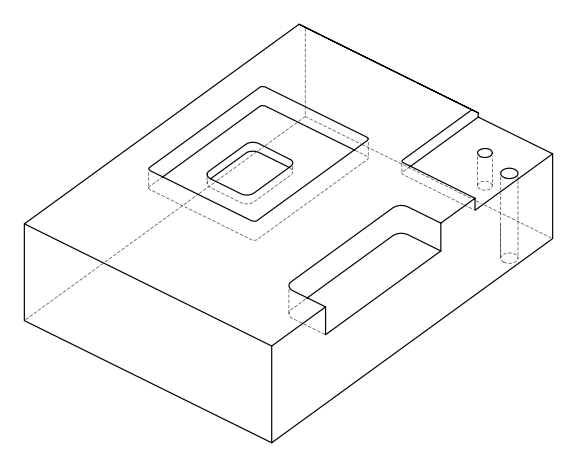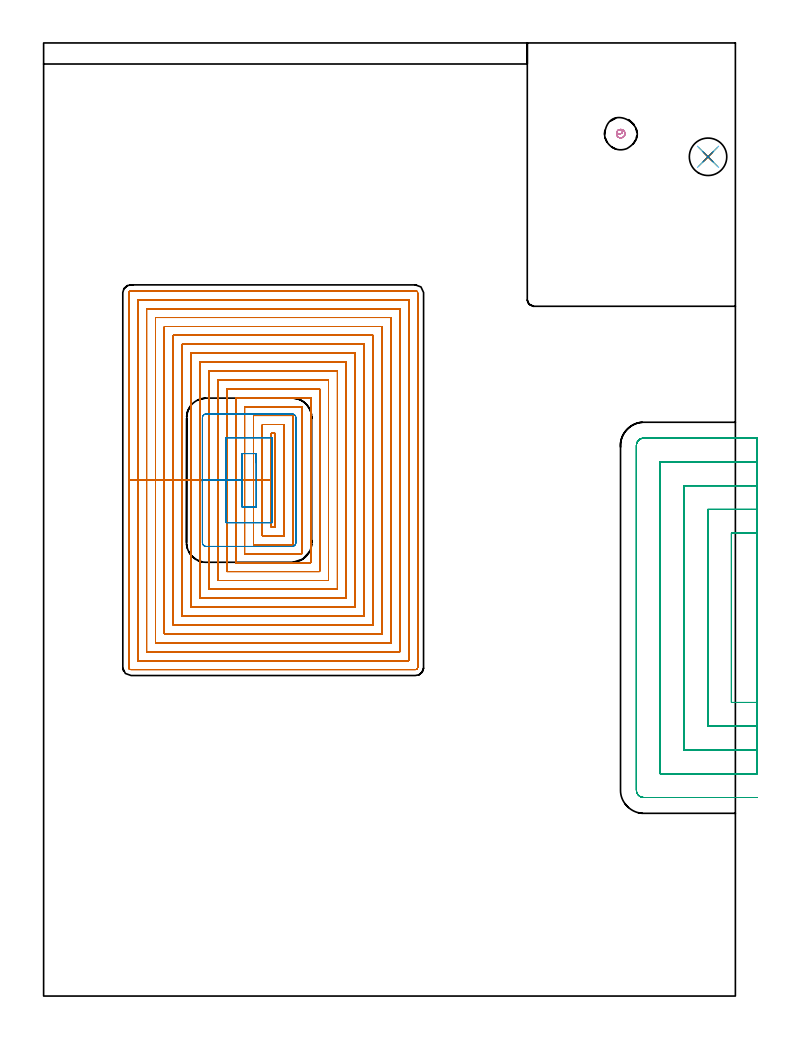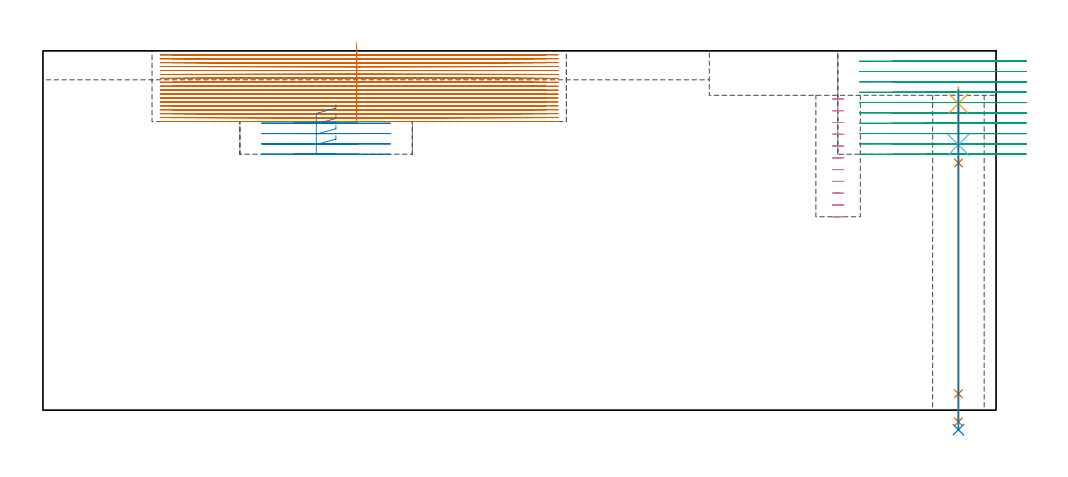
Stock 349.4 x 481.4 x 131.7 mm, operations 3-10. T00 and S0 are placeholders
(PLAN: 10 operations, 7 tool changes, 378.4 min)
(1 AREA_MILL | FG_CHAMFER_SURFACE | UGT0205_001 | 8.06 min | 14064 mm3)
(2 MILL_CORNER_NOTCH_RECTANGULAR | CORNER_NOTCH_RECTANGULAR | NXT0201_008 | Follow Part, ap 1.5, ae 75% | 80.97 min | 227483 mm3)
(3 MILL_RECTANGULAR_POCKET | POCKET_RECTANGULAR_STRAIGHT | NXT0201_008 | Follow Part, ap 1.5, ae 75% | 240.41 min | 775960 mm3)
(4 MILL_RECTANGULAR_POCKET_1 | POCKET_RECTANGULAR_STRAIGHT_1 | NXT0201_012 | Follow Part, ap 4, ae 75% | 4.01 min | 61868 mm3)
(5 MILL_SLOT | SLOT_PARTIAL_RECTANGULAR | NXT0201_012 | Follow Part, ap 4, ae 75% | 42.77 min | 431988 mm3)
(6 MILL_BLIND_HOLE_FROM_SOLID_MATERIAL | STEP1POCKET | NXT0201_011 | Spiral | 0.95 min | 9266 mm3)
(7 SPOT_DRILL | STEP1HOLE | NXT0321_9005460120000 | 0.05 min | 170 mm3)
(8 DRILL_BLIND_HOLE_INTO_CENTER | STEP1HOLE | NXT0301_092 | 0.09 min | 1728 mm3)
(9 GUN_DRILL_THROUGH_HOLE | STEP1HOLE | UGT0307_009 | 0.59 min | 11104 mm3)
(10 DRILL_TO_ENLARGE_THROUGH_HOLE | STEP1HOLE | UGT0301_257 | 0.5 min | 19343 mm3)
(TOOL UGT0205_001 | Chamfer Mill 20 x 3 x 45 deg. | D20 FL50 Z2)
(TOOL NXT0201_008 | ENDMILL 6mm [2P460-0600-NA 1630] | D6 FL26 Z6)
(TOOL NXT0201_012 | ENDMILL 16mm [2P460-1600-NA 1630] | D16 FL38 Z6)
(TOOL NXT0201_011 | ENDMILL 12mm [2P460-1200-NA 1630] | D12 FL38 Z6)
(TOOL NXT0321_9005460120000 | NC Spot Drill, 142deg, 12mm, Carbide, Uncoated | D12 PA142 FL30 Z2)
(TOOL NXT0301_092 | Carbide Drill 12.1mm [860.1-1210-061A1-MM 2214] | D12.1 PA140 FL77 Z2)
(TOOL UGT0307_009 | Gun Drill 12 mm | D12 PA130 FL24 Z1)
(TOOL UGT0301_257 | Twist Drill 18.9 mm | D18.9 PA118 FL135 Z2)
(OP 3 MILL_RECTANGULAR_POCKET)
G17 G21 G94 G90
T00 M6
G54
G17 G0 G90 X115. Y277.116 S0 M3
G43 Z141.7 H1
Z134.7
G94 G1 Y260.55 Z130.261 F250.
Y236.9 F500.
X116.9
Y284.2
X115.
Y260.55
X110.5
Y232.4
X121.4
Y288.7
X110.5
Y260.55
X106.
Y227.9
X125.9
Y293.2
X106.
Y260.55
X101.5
Y223.4
X130.4
Y297.7
X101.5
Y260.55
X97.
Y218.9
X134.9
Y302.2
X97.
Y260.55
X92.5
Y214.4
X139.4
Y306.7
X92.5
Y260.55
X88.
Y209.9
X143.9
Y311.2
X88.
Y260.55
X83.5
Y205.4
X148.4
Y315.7
X83.5
Y260.55
X79.
Y200.9
X152.9
Y320.2
X79.
Y260.55
X74.5
Y196.4
X157.4
Y324.7
X74.5
Y260.55
X70.
Y191.9
X161.9
Y329.2
X70.
Y260.55
X65.5
Y187.4
X166.4
Y333.7
X65.5
Y260.55
X61.
Y182.9
X170.9
Y338.2
X61.
Y260.55
X56.5
Y178.4
X175.4
Y342.7
X56.5
Y260.55
X52.
Y173.9
X179.9
Y347.2
X52.
Y260.55
X47.5
Y169.4
X184.4
Y351.7
X47.5
Y260.55
X43.
Y165.9
G3 X44. Y164.9 R1.
G1 X187.9
G3 X188.9 Y165.9 R1.
G1 Y355.2
G3 X187.9 Y356.2 R1.
G1 X44.
G3 X43. Y355.2 R1.
G1 Y260.55
Y259.55
G0 X115. Y277.116 Z133.261
G1 Y260.55 Z128.822 F250.
Y236.9 F500.
X116.9
Y284.2
X115.
Y260.55
X110.5
Y232.4
X121.4
Y288.7
X110.5
Y260.55
X106.
Y227.9
X125.9
Y293.2
X106.
Y260.55
X101.5
Y223.4
X130.4
Y297.7
X101.5
Y260.55
X97.
Y218.9
X134.9
Y302.2
X97.
Y260.55
X92.5
Y214.4
X139.4
Y306.7
X92.5
Y260.55
X88.
Y209.9
X143.9
Y311.2
X88.
Y260.55
X83.5
Y205.4
X148.4
Y315.7
X83.5
Y260.55
X79.
Y200.9
X152.9
Y320.2
X79.
Y260.55
X74.5
Y196.4
X157.4
Y324.7
X74.5
Y260.55
X70.
Y191.9
X161.9
Y329.2
X70.
Y260.55
X65.5
Y187.4
X166.4
Y333.7
X65.5
Y260.55
X61.
Y182.9
X170.9
Y338.2
X61.
Y260.55
X56.5
Y178.4
X175.4
Y342.7
X56.5
Y260.55
X52.
Y173.9
X179.9
Y347.2
X52.
Y260.55
X47.5
Y169.4
X184.4
Y351.7
X47.5
Y260.55
X43.
Y165.9
G3 X44. Y164.9 R1.
G1 X187.9
G3 X188.9 Y165.9 R1.
G1 Y355.2
G3 X187.9 Y356.2 R1.
G1 X44.
G3 X43. Y355.2 R1.
G1 Y260.55
Y259.55
G0 X115. Y277.116 Z131.822
G1 Y260.55 Z127.383 F250.
Y236.9 F500.
X116.9
Y284.2
X115.
Y260.55
X110.5
Y232.4
X121.4
Y288.7
X110.5
Y260.55
X106.
Y227.9
X125.9
Y293.2
X106.
Y260.55
X101.5
Y223.4
X130.4
Y297.7
X101.5
Y260.55
X97.
Y218.9
X134.9
Y302.2
X97.
Y260.55
X92.5
Y214.4
X139.4
Y306.7
X92.5
Y260.55
X88.
Y209.9
X143.9
Y311.2
X88.
Y260.55
X83.5
Y205.4
X148.4
Y315.7
X83.5
Y260.55
X79.
Y200.9
X152.9
Y320.2
X79.
Y260.55
X74.5
Y196.4
X157.4
Y324.7
X74.5
Y260.55
X70.
Y191.9
X161.9
Y329.2
X70.
Y260.55
X65.5
Y187.4
X166.4
Y333.7
X65.5
Y260.55
X61.
Y182.9
X170.9
Y338.2
X61.
Y260.55
X56.5
Y178.4
X175.4
Y342.7
X56.5
Y260.55
X52.
Y173.9
X179.9
Y347.2
X52.
Y260.55
X47.5
Y169.4
X184.4
Y351.7
X47.5
Y260.55
X43.
Y165.9
G3 X44. Y164.9 R1.
G1 X187.9
G3 X188.9 Y165.9 R1.
G1 Y355.2
G3 X187.9 Y356.2 R1.
G1 X44.
G3 X43. Y355.2 R1.
G1 Y260.55
Y259.55
G0 X115. Y277.116 Z130.383
G1 Y260.55 Z125.944 F250.
Y236.9 F500.
X116.9
Y284.2
X115.
Y260.55
X110.5
Y232.4
X121.4
Y288.7
X110.5
Y260.55
X106.
Y227.9
X125.9
Y293.2
X106.
Y260.55
X101.5
Y223.4
X130.4
Y297.7
X101.5
Y260.55
X97.
Y218.9
X134.9
Y302.2
X97.
Y260.55
X92.5
Y214.4
X139.4
Y306.7
X92.5
Y260.55
X88.
Y209.9
X143.9
Y311.2
X88.
Y260.55
X83.5
Y205.4
X148.4
Y315.7
X83.5
Y260.55
X79.
Y200.9
X152.9
Y320.2
X79.
Y260.55
X74.5
Y196.4
X157.4
Y324.7
X74.5
Y260.55
X70.
Y191.9
X161.9
Y329.2
X70.
Y260.55
X65.5
Y187.4
X166.4
Y333.7
X65.5
Y260.55
X61.
Y182.9
X170.9
Y338.2
X61.
Y260.55
X56.5
Y178.4
X175.4
Y342.7
X56.5
Y260.55
X52.
Y173.9
X179.9
Y347.2
X52.
Y260.55
X47.5
Y169.4
X184.4
Y351.7
X47.5
Y260.55
X43.
Y165.9
G3 X44. Y164.9 R1.
G1 X187.9
G3 X188.9 Y165.9 R1.
G1 Y355.2
G3 X187.9 Y356.2 R1.
G1 X44.
G3 X43. Y355.2 R1.
G1 Y260.55
Y259.55
G0 X115. Y277.116 Z128.944
G1 Y260.55 Z124.505 F250.
Y236.9 F500.
X116.9
Y284.2
X115.
Y260.55
X110.5
Y232.4
X121.4
Y288.7
X110.5
Y260.55
X106.
Y227.9
X125.9
Y293.2
X106.
Y260.55
X101.5
Y223.4
X130.4
Y297.7
X101.5
Y260.55
X97.
Y218.9
X134.9
Y302.2
X97.
Y260.55
X92.5
Y214.4
X139.4
Y306.7
X92.5
Y260.55
X88.
Y209.9
X143.9
Y311.2
X88.
Y260.55
X83.5
Y205.4
X148.4
Y315.7
X83.5
Y260.55
X79.
Y200.9
X152.9
Y320.2
X79.
Y260.55
X74.5
Y196.4
X157.4
Y324.7
X74.5
Y260.55
X70.
Y191.9
X161.9
Y329.2
X70.
Y260.55
X65.5
Y187.4
X166.4
Y333.7
X65.5
Y260.55
X61.
Y182.9
X170.9
Y338.2
X61.
Y260.55
X56.5
Y178.4
X175.4
Y342.7
X56.5
Y260.55
X52.
Y173.9
X179.9
Y347.2
X52.
Y260.55
X47.5
Y169.4
X184.4
Y351.7
X47.5
Y260.55
X43.
Y165.9
G3 X44. Y164.9 R1.
G1 X187.9
G3 X188.9 Y165.9 R1.
G1 Y355.2
G3 X187.9 Y356.2 R1.
G1 X44.
G3 X43. Y355.2 R1.
G1 Y260.55
Y259.55
G0 X115. Y277.116 Z127.505
G1 Y260.55 Z123.067 F250.
Y236.9 F500.
X116.9
Y284.2
X115.
Y260.55
X110.5
Y232.4
X121.4
Y288.7
X110.5
Y260.55
X106.
Y227.9
X125.9
Y293.2
X106.
Y260.55
X101.5
Y223.4
X130.4
Y297.7
X101.5
Y260.55
X97.
Y218.9
X134.9
Y302.2
X97.
Y260.55
X92.5
Y214.4
X139.4
Y306.7
X92.5
Y260.55
X88.
Y209.9
X143.9
Y311.2
X88.
Y260.55
X83.5
Y205.4
X148.4
Y315.7
X83.5
Y260.55
X79.
Y200.9
X152.9
Y320.2
X79.
Y260.55
X74.5
Y196.4
X157.4
Y324.7
X74.5
Y260.55
X70.
Y191.9
X161.9
Y329.2
X70.
Y260.55
X65.5
Y187.4
X166.4
Y333.7
X65.5
Y260.55
X61.
Y182.9
X170.9
Y338.2
X61.
Y260.55
X56.5
Y178.4
X175.4
Y342.7
X56.5
Y260.55
X52.
Y173.9
X179.9
Y347.2
X52.
Y260.55
X47.5
Y169.4
X184.4
Y351.7
X47.5
Y260.55
X43.
Y165.9
G3 X44. Y164.9 R1.
G1 X187.9
G3 X188.9 Y165.9 R1.
G1 Y355.2
G3 X187.9 Y356.2 R1.
G1 X44.
G3 X43. Y355.2 R1.
G1 Y260.55
Y259.55
G0 X115. Y277.116 Z126.067
G1 Y260.55 Z121.628 F250.
Y236.9 F500.
X116.9
Y284.2
X115.
Y260.55
X110.5
Y232.4
X121.4
Y288.7
X110.5
Y260.55
X106.
Y227.9
X125.9
Y293.2
X106.
Y260.55
X101.5
Y223.4
X130.4
Y297.7
X101.5
Y260.55
X97.
Y218.9
X134.9
Y302.2
X97.
Y260.55
X92.5
Y214.4
X139.4
Y306.7
X92.5
Y260.55
X88.
Y209.9
X143.9
Y311.2
X88.
Y260.55
X83.5
Y205.4
X148.4
Y315.7
X83.5
Y260.55
X79.
Y200.9
X152.9
Y320.2
X79.
Y260.55
X74.5
Y196.4
X157.4
Y324.7
X74.5
Y260.55
X70.
Y191.9
X161.9
Y329.2
X70.
Y260.55
X65.5
Y187.4
X166.4
Y333.7
X65.5
Y260.55
X61.
Y182.9
X170.9
Y338.2
X61.
Y260.55
X56.5
Y178.4
X175.4
Y342.7
X56.5
Y260.55
X52.
Y173.9
X179.9
Y347.2
X52.
Y260.55
X47.5
Y169.4
X184.4
Y351.7
X47.5
Y260.55
X43.
Y165.9
G3 X44. Y164.9 R1.
G1 X187.9
G3 X188.9 Y165.9 R1.
G1 Y355.2
G3 X187.9 Y356.2 R1.
G1 X44.
G3 X43. Y355.2 R1.
G1 Y260.55
Y259.55
G0 X115. Y277.116 Z124.628
G1 Y260.55 Z120.189 F250.
Y236.9 F500.
X116.9
Y284.2
X115.
Y260.55
X110.5
Y232.4
X121.4
Y288.7
X110.5
Y260.55
X106.
Y227.9
X125.9
Y293.2
X106.
Y260.55
X101.5
Y223.4
X130.4
Y297.7
X101.5
Y260.55
X97.
Y218.9
X134.9
Y302.2
X97.
Y260.55
X92.5
Y214.4
X139.4
Y306.7
X92.5
Y260.55
X88.
Y209.9
X143.9
Y311.2
X88.
Y260.55
X83.5
Y205.4
X148.4
Y315.7
X83.5
Y260.55
X79.
Y200.9
X152.9
Y320.2
X79.
Y260.55
X74.5
Y196.4
X157.4
Y324.7
X74.5
Y260.55
X70.
Y191.9
X161.9
Y329.2
X70.
Y260.55
X65.5
Y187.4
X166.4
Y333.7
X65.5
Y260.55
X61.
Y182.9
X170.9
Y338.2
X61.
Y260.55
X56.5
Y178.4
X175.4
Y342.7
X56.5
Y260.55
X52.
Y173.9
X179.9
Y347.2
X52.
Y260.55
X47.5
Y169.4
X184.4
Y351.7
X47.5
Y260.55
X43.
Y165.9
G3 X44. Y164.9 R1.
G1 X187.9
G3 X188.9 Y165.9 R1.
G1 Y355.2
G3 X187.9 Y356.2 R1.
G1 X44.
G3 X43. Y355.2 R1.
G1 Y260.55
Y259.55
G0 X115. Y277.116 Z123.189
G1 Y260.55 Z118.75 F250.
Y236.9 F500.
X116.9
Y284.2
X115.
Y260.55
X110.5
Y232.4
X121.4
Y288.7
X110.5
Y260.55
X106.
Y227.9
X125.9
Y293.2
X106.
Y260.55
X101.5
Y223.4
X130.4
Y297.7
X101.5
Y260.55
X97.
Y218.9
X134.9
Y302.2
X97.
Y260.55
X92.5
Y214.4
X139.4
Y306.7
X92.5
Y260.55
X88.
Y209.9
X143.9
Y311.2
X88.
Y260.55
X83.5
Y205.4
X148.4
Y315.7
X83.5
Y260.55
X79.
Y200.9
X152.9
Y320.2
X79.
Y260.55
X74.5
Y196.4
X157.4
Y324.7
X74.5
Y260.55
X70.
Y191.9
X161.9
Y329.2
X70.
Y260.55
X65.5
Y187.4
X166.4
Y333.7
X65.5
Y260.55
X61.
Y182.9
X170.9
Y338.2
X61.
Y260.55
X56.5
Y178.4
X175.4
Y342.7
X56.5
Y260.55
X52.
Y173.9
X179.9
Y347.2
X52.
Y260.55
X47.5
Y169.4
X184.4
Y351.7
X47.5
Y260.55
X43.
Y165.9
G3 X44. Y164.9 R1.
G1 X187.9
G3 X188.9 Y165.9 R1.
G1 Y355.2
G3 X187.9 Y356.2 R1.
G1 X44.
G3 X43. Y355.2 R1.
G1 Y260.55
Y259.55
G0 X115. Y277.116 Z121.75
G1 Y260.55 Z117.311 F250.
Y236.9 F500.
X116.9
Y284.2
X115.
Y260.55
X110.5
Y232.4
X121.4
Y288.7
X110.5
Y260.55
X106.
Y227.9
X125.9
Y293.2
X106.
Y260.55
X101.5
Y223.4
X130.4
Y297.7
X101.5
Y260.55
X97.
Y218.9
X134.9
Y302.2
X97.
Y260.55
X92.5
Y214.4
X139.4
Y306.7
X92.5
Y260.55
X88.
Y209.9
X143.9
Y311.2
X88.
Y260.55
X83.5
Y205.4
X148.4
Y315.7
X83.5
Y260.55
X79.
Y200.9
X152.9
Y320.2
X79.
Y260.55
X74.5
Y196.4
X157.4
Y324.7
X74.5
Y260.55
X70.
Y191.9
X161.9
Y329.2
X70.
Y260.55
X65.5
Y187.4
X166.4
Y333.7
X65.5
Y260.55
X61.
Y182.9
X170.9
Y338.2
X61.
Y260.55
X56.5
Y178.4
X175.4
Y342.7
X56.5
Y260.55
X52.
Y173.9
X179.9
Y347.2
X52.
Y260.55
X47.5
Y169.4
X184.4
Y351.7
X47.5
Y260.55
X43.
Y165.9
G3 X44. Y164.9 R1.
G1 X187.9
G3 X188.9 Y165.9 R1.
G1 Y355.2
G3 X187.9 Y356.2 R1.
G1 X44.
G3 X43. Y355.2 R1.
G1 Y260.55
Y259.55
G0 X115. Y277.116 Z120.311
G1 Y260.55 Z115.872 F250.
Y236.9 F500.
X116.9
Y284.2
X115.
Y260.55
X110.5
Y232.4
X121.4
Y288.7
X110.5
Y260.55
X106.
Y227.9
X125.9
Y293.2
X106.
Y260.55
X101.5
Y223.4
X130.4
Y297.7
X101.5
Y260.55
X97.
Y218.9
X134.9
Y302.2
X97.
Y260.55
X92.5
Y214.4
X139.4
Y306.7
X92.5
Y260.55
X88.
Y209.9
X143.9
Y311.2
X88.
Y260.55
X83.5
Y205.4
X148.4
Y315.7
X83.5
Y260.55
X79.
Y200.9
X152.9
Y320.2
X79.
Y260.55
X74.5
Y196.4
X157.4
Y324.7
X74.5
Y260.55
X70.
Y191.9
X161.9
Y329.2
X70.
Y260.55
X65.5
Y187.4
X166.4
Y333.7
X65.5
Y260.55
X61.
Y182.9
X170.9
Y338.2
X61.
Y260.55
X56.5
Y178.4
X175.4
Y342.7
X56.5
Y260.55
X52.
Y173.9
X179.9
Y347.2
X52.
Y260.55
X47.5
Y169.4
X184.4
Y351.7
X47.5
Y260.55
X43.
Y165.9
G3 X44. Y164.9 R1.
G1 X187.9
G3 X188.9 Y165.9 R1.
G1 Y355.2
G3 X187.9 Y356.2 R1.
G1 X44.
G3 X43. Y355.2 R1.
G1 Y260.55
Y259.55
G0 X115. Y277.116 Z118.872
G1 Y260.55 Z114.433 F250.
Y236.9 F500.
X116.9
Y284.2
X115.
Y260.55
X110.5
Y232.4
X121.4
Y288.7
X110.5
Y260.55
X106.
Y227.9
X125.9
Y293.2
X106.
Y260.55
X101.5
Y223.4
X130.4
Y297.7
X101.5
Y260.55
X97.
Y218.9
X134.9
Y302.2
X97.
Y260.55
X92.5
Y214.4
X139.4
Y306.7
X92.5
Y260.55
X88.
Y209.9
X143.9
Y311.2
X88.
Y260.55
X83.5
Y205.4
X148.4
Y315.7
X83.5
Y260.55
X79.
Y200.9
X152.9
Y320.2
X79.
Y260.55
X74.5
Y196.4
X157.4
Y324.7
X74.5
Y260.55
X70.
Y191.9
X161.9
Y329.2
X70.
Y260.55
X65.5
Y187.4
X166.4
Y333.7
X65.5
Y260.55
X61.
Y182.9
X170.9
Y338.2
X61.
Y260.55
X56.5
Y178.4
X175.4
Y342.7
X56.5
Y260.55
X52.
Y173.9
X179.9
Y347.2
X52.
Y260.55
X47.5
Y169.4
X184.4
Y351.7
X47.5
Y260.55
X43.
Y165.9
G3 X44. Y164.9 R1.
G1 X187.9
G3 X188.9 Y165.9 R1.
G1 Y355.2
G3 X187.9 Y356.2 R1.
G1 X44.
G3 X43. Y355.2 R1.
G1 Y260.55
Y259.55
G0 X115. Y277.116 Z117.433
G1 Y260.55 Z112.994 F250.
Y236.9 F500.
X116.9
Y284.2
X115.
Y260.55
X110.5
Y232.4
X121.4
Y288.7
X110.5
Y260.55
X106.
Y227.9
X125.9
Y293.2
X106.
Y260.55
X101.5
Y223.4
X130.4
Y297.7
X101.5
Y260.55
X97.
Y218.9
X134.9
Y302.2
X97.
Y260.55
X92.5
Y214.4
X139.4
Y306.7
X92.5
Y260.55
X88.
Y209.9
X143.9
Y311.2
X88.
Y260.55
X83.5
Y205.4
X148.4
Y315.7
X83.5
Y260.55
X79.
Y200.9
X152.9
Y320.2
X79.
Y260.55
X74.5
Y196.4
X157.4
Y324.7
X74.5
Y260.55
X70.
Y191.9
X161.9
Y329.2
X70.
Y260.55
X65.5
Y187.4
X166.4
Y333.7
X65.5
Y260.55
X61.
Y182.9
X170.9
Y338.2
X61.
Y260.55
X56.5
Y178.4
X175.4
Y342.7
X56.5
Y260.55
X52.
Y173.9
X179.9
Y347.2
X52.
Y260.55
X47.5
Y169.4
X184.4
Y351.7
X47.5
Y260.55
X43.
Y165.9
G3 X44. Y164.9 R1.
G1 X187.9
G3 X188.9 Y165.9 R1.
G1 Y355.2
G3 X187.9 Y356.2 R1.
G1 X44.
G3 X43. Y355.2 R1.
G1 Y260.55
Y259.55
G0 X115. Y277.116 Z115.994
G1 Y260.55 Z111.556 F250.
Y236.9 F500.
X116.9
Y284.2
X115.
Y260.55
X110.5
Y232.4
X121.4
Y288.7
X110.5
Y260.55
X106.
Y227.9
X125.9
Y293.2
X106.
Y260.55
X101.5
Y223.4
X130.4
Y297.7
X101.5
Y260.55
X97.
Y218.9
X134.9
Y302.2
X97.
Y260.55
X92.5
Y214.4
X139.4
Y306.7
X92.5
Y260.55
X88.
Y209.9
X143.9
Y311.2
X88.
Y260.55
X83.5
Y205.4
X148.4
Y315.7
X83.5
Y260.55
X79.
Y200.9
X152.9
Y320.2
X79.
Y260.55
X74.5
Y196.4
X157.4
Y324.7
X74.5
Y260.55
X70.
Y191.9
X161.9
Y329.2
X70.
Y260.55
X65.5
Y187.4
X166.4
Y333.7
X65.5
Y260.55
X61.
Y182.9
X170.9
Y338.2
X61.
Y260.55
X56.5
Y178.4
X175.4
Y342.7
X56.5
Y260.55
X52.
Y173.9
X179.9
Y347.2
X52.
Y260.55
X47.5
Y169.4
X184.4
Y351.7
X47.5
Y260.55
X43.
Y165.9
G3 X44. Y164.9 R1.
G1 X187.9
G3 X188.9 Y165.9 R1.
G1 Y355.2
G3 X187.9 Y356.2 R1.
G1 X44.
G3 X43. Y355.2 R1.
G1 Y260.55
Y259.55
G0 X115. Y277.116 Z114.556
G1 Y260.55 Z110.117 F250.
Y236.9 F500.
X116.9
Y284.2
X115.
Y260.55
X110.5
Y232.4
X121.4
Y288.7
X110.5
Y260.55
X106.
Y227.9
X125.9
Y293.2
X106.
Y260.55
X101.5
Y223.4
X130.4
Y297.7
X101.5
Y260.55
X97.
Y218.9
X134.9
Y302.2
X97.
Y260.55
X92.5
Y214.4
X139.4
Y306.7
X92.5
Y260.55
X88.
Y209.9
X143.9
Y311.2
X88.
Y260.55
X83.5
Y205.4
X148.4
Y315.7
X83.5
Y260.55
X79.
Y200.9
X152.9
Y320.2
X79.
Y260.55
X74.5
Y196.4
X157.4
Y324.7
X74.5
Y260.55
X70.
Y191.9
X161.9
Y329.2
X70.
Y260.55
X65.5
Y187.4
X166.4
Y333.7
X65.5
Y260.55
X61.
Y182.9
X170.9
Y338.2
X61.
Y260.55
X56.5
Y178.4
X175.4
Y342.7
X56.5
Y260.55
X52.
Y173.9
X179.9
Y347.2
X52.
Y260.55
X47.5
Y169.4
X184.4
Y351.7
X47.5
Y260.55
X43.
Y165.9
G3 X44. Y164.9 R1.
G1 X187.9
G3 X188.9 Y165.9 R1.
G1 Y355.2
G3 X187.9 Y356.2 R1.
G1 X44.
G3 X43. Y355.2 R1.
G1 Y260.55
Y259.55
G0 X115. Y277.116 Z113.117
G1 Y260.55 Z108.678 F250.
Y236.9 F500.
X116.9
Y284.2
X115.
Y260.55
X110.5
Y232.4
X121.4
Y288.7
X110.5
Y260.55
X106.
Y227.9
X125.9
Y293.2
X106.
Y260.55
X101.5
Y223.4
X130.4
Y297.7
X101.5
Y260.55
X97.
Y218.9
X134.9
Y302.2
X97.
Y260.55
X92.5
Y214.4
X139.4
Y306.7
X92.5
Y260.55
X88.
Y209.9
X143.9
Y311.2
X88.
Y260.55
X83.5
Y205.4
X148.4
Y315.7
X83.5
Y260.55
X79.
Y200.9
X152.9
Y320.2
X79.
Y260.55
X74.5
Y196.4
X157.4
Y324.7
X74.5
Y260.55
X70.
Y191.9
X161.9
Y329.2
X70.
Y260.55
X65.5
Y187.4
X166.4
Y333.7
X65.5
Y260.55
X61.
Y182.9
X170.9
Y338.2
X61.
Y260.55
X56.5
Y178.4
X175.4
Y342.7
X56.5
Y260.55
X52.
Y173.9
X179.9
Y347.2
X52.
Y260.55
X47.5
Y169.4
X184.4
Y351.7
X47.5
Y260.55
X43.
Y165.9
G3 X44. Y164.9 R1.
G1 X187.9
G3 X188.9 Y165.9 R1.
G1 Y355.2
G3 X187.9 Y356.2 R1.
G1 X44.
G3 X43. Y355.2 R1.
G1 Y260.55
Y259.55
G0 X115. Y277.116 Z111.678
G1 Y260.55 Z107.239 F250.
Y236.9 F500.
X116.9
Y284.2
X115.
Y260.55
X110.5
Y232.4
X121.4
Y288.7
X110.5
Y260.55
X106.
Y227.9
X125.9
Y293.2
X106.
Y260.55
X101.5
Y223.4
X130.4
Y297.7
X101.5
Y260.55
X97.
Y218.9
X134.9
Y302.2
X97.
Y260.55
X92.5
Y214.4
X139.4
Y306.7
X92.5
Y260.55
X88.
Y209.9
X143.9
Y311.2
X88.
Y260.55
X83.5
Y205.4
X148.4
Y315.7
X83.5
Y260.55
X79.
Y200.9
X152.9
Y320.2
X79.
Y260.55
X74.5
Y196.4
X157.4
Y324.7
X74.5
Y260.55
X70.
Y191.9
X161.9
Y329.2
X70.
Y260.55
X65.5
Y187.4
X166.4
Y333.7
X65.5
Y260.55
X61.
Y182.9
X170.9
Y338.2
X61.
Y260.55
X56.5
Y178.4
X175.4
Y342.7
X56.5
Y260.55
X52.
Y173.9
X179.9
Y347.2
X52.
Y260.55
X47.5
Y169.4
X184.4
Y351.7
X47.5
Y260.55
X43.
Y165.9
G3 X44. Y164.9 R1.
G1 X187.9
G3 X188.9 Y165.9 R1.
G1 Y355.2
G3 X187.9 Y356.2 R1.
G1 X44.
G3 X43. Y355.2 R1.
G1 Y260.55
Y259.55
G0 X115. Y277.116 Z110.239
G1 Y260.55 Z105.8 F250.
Y236.9 F500.
X116.9
Y284.2
X115.
Y260.55
X110.5
Y232.4
X121.4
Y288.7
X110.5
Y260.55
X106.
Y227.9
X125.9
Y293.2
X106.
Y260.55
X101.5
Y223.4
X130.4
Y297.7
X101.5
Y260.55
X97.
Y218.9
X134.9
Y302.2
X97.
Y260.55
X92.5
Y214.4
X139.4
Y306.7
X92.5
Y260.55
X88.
Y209.9
X143.9
Y311.2
X88.
Y260.55
X83.5
Y205.4
X148.4
Y315.7
X83.5
Y260.55
X79.
Y200.9
X152.9
Y320.2
X79.
Y260.55
X74.5
Y196.4
X157.4
Y324.7
X74.5
Y260.55
X70.
Y191.9
X161.9
Y329.2
X70.
Y260.55
X65.5
Y187.4
X166.4
Y333.7
X65.5
Y260.55
X61.
Y182.9
X170.9
Y338.2
X61.
Y260.55
X56.5
Y178.4
X175.4
Y342.7
X56.5
Y260.55
X52.
Y173.9
X179.9
Y347.2
X52.
Y260.55
X47.5
Y169.4
X184.4
Y351.7
X47.5
Y260.55
X43.
Y165.9
G3 X44. Y164.9 R1.
G1 X187.9
G3 X188.9 Y165.9 R1.
G1 Y355.2
G3 X187.9 Y356.2 R1.
G1 X44.
G3 X43. Y355.2 R1.
G1 Y260.55
Y259.55
G0 Z141.7
M5
M2
(OP 4 MILL_RECTANGULAR_POCKET_1)
G17 G21 G94 G90
T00 M6
G54
G17 G0 G90 X107.4 Y269.309 S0 M3
G43 Z141.7 H1
Z111.96
G94 G1 Y274. Z110.703 F250.
X100.2 Z108.774
Y260.55 Z105.17
Y247.1 F500.
X107.4
Y274.
X100.2
Y260.55
X92.2
Y239.1
X115.4
Y282.
X92.2
Y260.55
X80.2
Y229.
G3 X82.1 Y227.1 R1.9
G1 X125.5
G3 X127.4 Y229. R1.9
G1 Y292.1
G3 X125.5 Y294. R1.9
G1 X82.1
G3 X80.2 Y292.1 R1.9
G1 Y260.55
Y259.55
G0 X107.4 Y269.309 Z108.17
G1 Y274. Z106.913 F250.
X100.2 Z104.984
Y260.55 Z101.38
Y247.1 F500.
X107.4
Y274.
X100.2
Y260.55
X92.2
Y239.1
X115.4
Y282.
X92.2
Y260.55
X80.2
Y229.
G3 X82.1 Y227.1 R1.9
G1 X125.5
G3 X127.4 Y229. R1.9
G1 Y292.1
G3 X125.5 Y294. R1.9
G1 X82.1
G3 X80.2 Y292.1 R1.9
G1 Y260.55
Y259.55
G0 X107.4 Y269.309 Z104.38
G1 Y274. Z103.123 F250.
X100.2 Z101.194
Y260.55 Z97.59
Y247.1 F500.
X107.4
Y274.
X100.2
Y260.55
X92.2
Y239.1
X115.4
Y282.
X92.2
Y260.55
X80.2
Y229.
G3 X82.1 Y227.1 R1.9
G1 X125.5
G3 X127.4 Y229. R1.9
G1 Y292.1
G3 X125.5 Y294. R1.9
G1 X82.1
G3 X80.2 Y292.1 R1.9
G1 Y260.55
Y259.55
G0 X107.4 Y269.309 Z100.59
G1 Y274. Z99.333 F250.
X100.2 Z97.404
Y260.55 Z93.8
Y247.1 F500.
X107.4
Y274.
X100.2
Y260.55
X92.2
Y239.1
X115.4
Y282.
X92.2
Y260.55
X80.2
Y229.
G3 X82.1 Y227.1 R1.9
G1 X125.5
G3 X127.4 Y229. R1.9
G1 Y292.1
G3 X125.5 Y294. R1.9
G1 X82.1
G3 X80.2 Y292.1 R1.9
G1 Y260.55
Y259.55
G0 Z141.7
M5
M2
(OP 5 MILL_SLOT)
G17 G21 G94 G90
T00 M6
G54
G17 G0 G90 X360.4 Y233.8 S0 M3
G43 Z141.7 H1
Z127.91
G94 G1 X357.4 F250.
X347.4 F500.
Y148.3
X357.4
X360.4 F250.
Y245.8
X357.4
X335.4 F500.
Y136.3
X357.4
X360.4 F250.
Y257.8
X357.4
X323.4 F500.
Y124.3
X357.4
X360.4 F250.
Y269.8
X357.4
X311.4 F500.
Y112.3
X357.4
X360.4 F250.
Y281.8
X357.4
X303.1 F500.
G3 X299.4 Y278.1 R3.7
G1 Y104.
G3 X303.1 Y100.3 R3.7
G1 X357.4
X360.4 F250.
G0 Y233.8 Z124.12
G1 X357.4
X347.4 F500.
Y148.3
X357.4
X360.4 F250.
Y245.8
X357.4
X335.4 F500.
Y136.3
X357.4
X360.4 F250.
Y257.8
X357.4
X323.4 F500.
Y124.3
X357.4
X360.4 F250.
Y269.8
X357.4
X311.4 F500.
Y112.3
X357.4
X360.4 F250.
Y281.8
X357.4
X303.1 F500.
G3 X299.4 Y278.1 R3.7
G1 Y104.
G3 X303.1 Y100.3 R3.7
G1 X357.4
X360.4 F250.
G0 Y233.8 Z120.33
G1 X357.4
X347.4 F500.
Y148.3
X357.4
X360.4 F250.
Y245.8
X357.4
X335.4 F500.
Y136.3
X357.4
X360.4 F250.
Y257.8
X357.4
X323.4 F500.
Y124.3
X357.4
X360.4 F250.
Y269.8
X357.4
X311.4 F500.
Y112.3
X357.4
X360.4 F250.
Y281.8
X357.4
X303.1 F500.
G3 X299.4 Y278.1 R3.7
G1 Y104.
G3 X303.1 Y100.3 R3.7
G1 X357.4
X360.4 F250.
G0 Y233.8 Z116.54
G1 X357.4
X347.4 F500.
Y148.3
X357.4
X360.4 F250.
Y245.8
X357.4
X335.4 F500.
Y136.3
X357.4
X360.4 F250.
Y257.8
X357.4
X323.4 F500.
Y124.3
X357.4
X360.4 F250.
Y269.8
X357.4
X311.4 F500.
Y112.3
X357.4
X360.4 F250.
Y281.8
X357.4
X303.1 F500.
G3 X299.4 Y278.1 R3.7
G1 Y104.
G3 X303.1 Y100.3 R3.7
G1 X357.4
X360.4 F250.
G0 Y233.8 Z112.75
G1 X357.4
X347.4 F500.
Y148.3
X357.4
X360.4 F250.
Y245.8
X357.4
X335.4 F500.
Y136.3
X357.4
X360.4 F250.
Y257.8
X357.4
X323.4 F500.
Y124.3
X357.4
X360.4 F250.
Y269.8
X357.4
X311.4 F500.
Y112.3
X357.4
X360.4 F250.
Y281.8
X357.4
X303.1 F500.
G3 X299.4 Y278.1 R3.7
G1 Y104.
G3 X303.1 Y100.3 R3.7
G1 X357.4
X360.4 F250.
G0 Y233.8 Z108.96
G1 X357.4
X347.4 F500.
Y148.3
X357.4
X360.4 F250.
Y245.8
X357.4
X335.4 F500.
Y136.3
X357.4
X360.4 F250.
Y257.8
X357.4
X323.4 F500.
Y124.3
X357.4
X360.4 F250.
Y269.8
X357.4
X311.4 F500.
Y112.3
X357.4
X360.4 F250.
Y281.8
X357.4
X303.1 F500.
G3 X299.4 Y278.1 R3.7
G1 Y104.
G3 X303.1 Y100.3 R3.7
G1 X357.4
X360.4 F250.
G0 Y233.8 Z105.17
G1 X357.4
X347.4 F500.
Y148.3
X357.4
X360.4 F250.
Y245.8
X357.4
X335.4 F500.
Y136.3
X357.4
X360.4 F250.
Y257.8
X357.4
X323.4 F500.
Y124.3
X357.4
X360.4 F250.
Y269.8
X357.4
X311.4 F500.
Y112.3
X357.4
X360.4 F250.
Y281.8
X357.4
X303.1 F500.
G3 X299.4 Y278.1 R3.7
G1 Y104.
G3 X303.1 Y100.3 R3.7
G1 X357.4
X360.4 F250.
G0 Y233.8 Z101.38
G1 X357.4
X347.4 F500.
Y148.3
X357.4
X360.4 F250.
Y245.8
X357.4
X335.4 F500.
Y136.3
X357.4
X360.4 F250.
Y257.8
X357.4
X323.4 F500.
Y124.3
X357.4
X360.4 F250.
Y269.8
X357.4
X311.4 F500.
Y112.3
X357.4
X360.4 F250.
Y281.8
X357.4
X303.1 F500.
G3 X299.4 Y278.1 R3.7
G1 Y104.
G3 X303.1 Y100.3 R3.7
G1 X357.4
X360.4 F250.
G0 Y233.8 Z97.59
G1 X357.4
X347.4 F500.
Y148.3
X357.4
X360.4 F250.
Y245.8
X357.4
X335.4 F500.
Y136.3
X357.4
X360.4 F250.
Y257.8
X357.4
X323.4 F500.
Y124.3
X357.4
X360.4 F250.
Y269.8
X357.4
X311.4 F500.
Y112.3
X357.4
X360.4 F250.
Y281.8
X357.4
X303.1 F500.
G3 X299.4 Y278.1 R3.7
G1 Y104.
G3 X303.1 Y100.3 R3.7
G1 X357.4
X360.4 F250.
G0 Y233.8 Z93.8
G1 X357.4
X347.4 F500.
Y148.3
X357.4
X360.4 F250.
Y245.8
X357.4
X335.4 F500.
Y136.3
X357.4
X360.4 F250.
Y257.8
X357.4
X323.4 F500.
Y124.3
X357.4
X360.4 F250.
Y269.8
X357.4
X311.4 F500.
Y112.3
X357.4
X360.4 F250.
Y281.8
X357.4
X303.1 F500.
G3 X299.4 Y278.1 R3.7
G1 Y104.
G3 X303.1 Y100.3 R3.7
G1 X357.4
X360.4 F250.
G0 Z141.7
M5
M2
(OP 6 MILL_BLIND_HOLE_FROM_SOLID_MATERIAL)
G17 G21 G94 G90
T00 M6
G54
G17 G0 G90 X291.5 Y435.6 S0 M3
G43 Z141.7 H1
Z114.082
G94 G3 X292.194 Y437.056 R0.893 F250.
X290.147 Y437.271 R1.456
X289.829 Y434.247 R2.15
X290.147 Y437.271 R-2.15
X289.988 Y435.759 R1.075
X291.5 Y435.6 R1.075
G0 Z109.764
G3 X292.194 Y437.056 R0.893
X290.147 Y437.271 R1.456
X289.829 Y434.247 R2.15
X290.147 Y437.271 R-2.15
X289.988 Y435.759 R1.075
X291.5 Y435.6 R1.075
G0 Z105.445
G3 X292.194 Y437.056 R0.893
X290.147 Y437.271 R1.456
X289.829 Y434.247 R2.15
X290.147 Y437.271 R-2.15
X289.988 Y435.759 R1.075
X291.5 Y435.6 R1.075
G0 Z101.127
G3 X292.194 Y437.056 R0.893
X290.147 Y437.271 R1.456
X289.829 Y434.247 R2.15
X290.147 Y437.271 R-2.15
X289.988 Y435.759 R1.075
X291.5 Y435.6 R1.075
G0 Z96.809
G3 X292.194 Y437.056 R0.893
X290.147 Y437.271 R1.456
X289.829 Y434.247 R2.15
X290.147 Y437.271 R-2.15
X289.988 Y435.759 R1.075
X291.5 Y435.6 R1.075
G0 Z92.491
G3 X292.194 Y437.056 R0.893
X290.147 Y437.271 R1.456
X289.829 Y434.247 R2.15
X290.147 Y437.271 R-2.15
X289.988 Y435.759 R1.075
X291.5 Y435.6 R1.075
G0 Z88.173
G3 X292.194 Y437.056 R0.893
X290.147 Y437.271 R1.456
X289.829 Y434.247 R2.15
X290.147 Y437.271 R-2.15
X289.988 Y435.759 R1.075
X291.5 Y435.6 R1.075
G0 Z83.855
G3 X292.194 Y437.056 R0.893
X290.147 Y437.271 R1.456
X289.829 Y434.247 R2.15
X290.147 Y437.271 R-2.15
X289.988 Y435.759 R1.075
X291.5 Y435.6 R1.075
G0 Z79.536
G3 X292.194 Y437.056 R0.893
X290.147 Y437.271 R1.456
X289.829 Y434.247 R2.15
X290.147 Y437.271 R-2.15
X289.988 Y435.759 R1.075
X291.5 Y435.6 R1.075
G0 Z75.218
G3 X292.194 Y437.056 R0.893
X290.147 Y437.271 R1.456
X289.829 Y434.247 R2.15
X290.147 Y437.271 R-2.15
X289.988 Y435.759 R1.075
X291.5 Y435.6 R1.075
G0 Z70.9
G3 X292.194 Y437.056 R0.893
X290.147 Y437.271 R1.456
X289.829 Y434.247 R2.15
X290.147 Y437.271 R-2.15
X289.988 Y435.759 R1.075
X291.5 Y435.6 R1.075
G0 Z141.7
M5
M2
(OP 7 SPOT_DRILL)
G17 G21 G94 G90
T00 M6
G54
G17 G0 G90 X335.6 Y423.9 S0 M3
G43 Z141.7 H0
G94 G81 G98 Z112.4 F250. R118.4
G80
M5
M2
(OP 8 DRILL_BLIND_HOLE_INTO_CENTER)
G17 G21 G94 G90
T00 M6
G54
G17 G0 G90 X335.6 Y423.9 S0 M3
G43 Z141.7 H1
G94 G81 G98 Z97.25 F250. R117.4
G80
M5
M2
(OP 9 GUN_DRILL_THROUGH_HOLE)
G17 G21 G94 G90
T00 M6
G54
G17 G0 G90 X335.6 Y423.9 M8
G43 Z141.7 H0
Z111.483
S716 M3
G94 G1 Z90.636 F125. M26
G4 X.084
Z6. F250.
G4 X.084
Z-4.298 F125.
G4 X.084
M5
M9
G0 Z111.483
Z141.7
M2
(OP 10 DRILL_TO_ENLARGE_THROUGH_HOLE)
G17 G21 G94 G90
T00 M6
G54
G17 G0 G90 X335.6 Y423.9 S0 M3
G43 Z141.7 H0
G94 G73 G98 Z-7.178 F250. Q17.511 R117.4
G80
M5
M2
